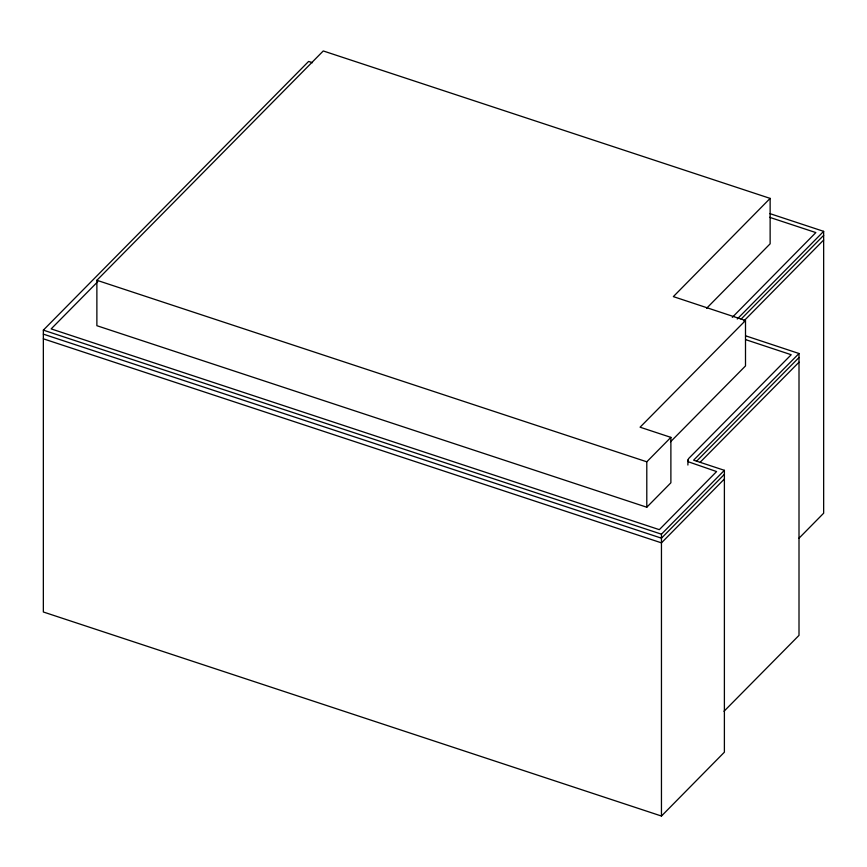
<?xml version="1.0" encoding="UTF-8"?>
<svg xmlns="http://www.w3.org/2000/svg" width="867" height="867" viewBox="0 0 867 867"><rect width="100%" height="100%" fill="white"/><g stroke="black" fill="none" stroke-linecap="round" stroke-linejoin="round"><path stroke-width="1.3" d="M687.899 465.037L687.899 460.084L688.647 458.535L791.203 354.733L745.544 339.604M745.815 335.887L799.006 353.508L693.622 460.171L724.389 470.326L724.389 752.188L661.456 816.042L43.35 611.994L43.35 330.132L308.619 61.427L312.467 62.706M770.134 198.391L673.345 296.612L745.501 320.508L640.074 427.203L670.885 437.369L670.885 482.789L646.793 507.228L96.876 325.699L96.876 280.279L323.261 50.958L770.134 198.391L770.134 243.811L706.562 308.327M97.754 281.699L51.153 328.896L659.321 529.661L716.586 471.561L688.766 461.927A5.733 3.316 0 0 1 688.095 461.049L687.899 460.084M732.29 317.365L815.847 232.584L769.582 217.314M737.264 319.002L823.65 231.348L769.701 213.553M741.057 319.154L823.65 235.358M743.908 320.942L823.65 240.029M646.793 507.228L646.793 461.808L670.885 437.369M670.462 441.867L745.501 365.928L745.501 320.508M696.472 461.298L799.006 357.518M700.265 462.133L799.006 362.189M661.456 816.042L661.456 534.18L724.389 470.326M724.389 474.336L661.456 538.179L43.35 334.142M724.389 479.007L661.456 542.861L43.35 338.813M798.973 538.255L823.65 513.21L823.65 231.348M723.999 711.287L799.006 635.37L799.006 353.508M96.876 280.279L646.793 461.808M43.35 330.132L661.456 534.18"/></g></svg>
